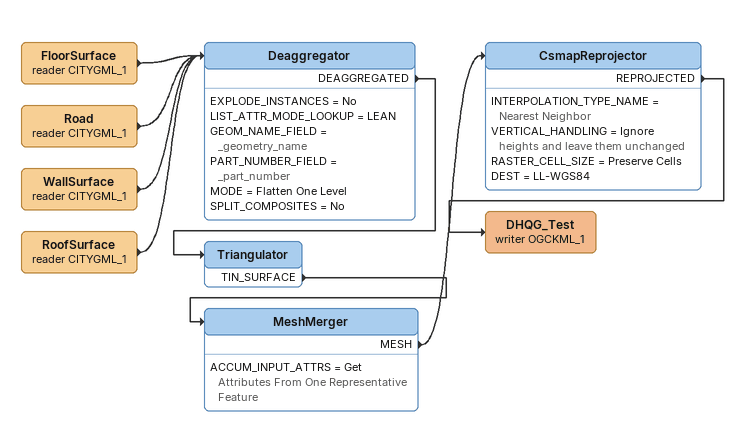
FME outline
FloorSurface (reader CITYGML_1)
    -> Deaggregator
Road (reader CITYGML_1)
    -> Deaggregator
WallSurface (reader CITYGML_1)
    -> Deaggregator
RoofSurface (reader CITYGML_1)
    -> Deaggregator
Deaggregator
    EXPLODE_INSTANCES = No
    LIST_ATTR_MODE_LOOKUP = LEAN
    GEOM_NAME_FIELD = _geometry_name
    PART_NUMBER_FIELD = _part_number
    MODE = Flatten One Level
    SPLIT_COMPOSITES = No
    DEAGGREGATED -> Triangulator
Triangulator
    TIN_SURFACE -> MeshMerger
MeshMerger
    ACCUM_INPUT_ATTRS = Get Attributes From One Representative Feature
    MESH -> CsmapReprojector
CsmapReprojector
    INTERPOLATION_TYPE_NAME = Nearest Neighbor
    VERTICAL_HANDLING = Ignore heights and leave them unchanged
    RASTER_CELL_SIZE = Preserve Cells
    DEST = LL-WGS84
    REPROJECTED -> DHQG_Test (writer OGCKML_1)
DHQG_Test (writer OGCKML_1)
